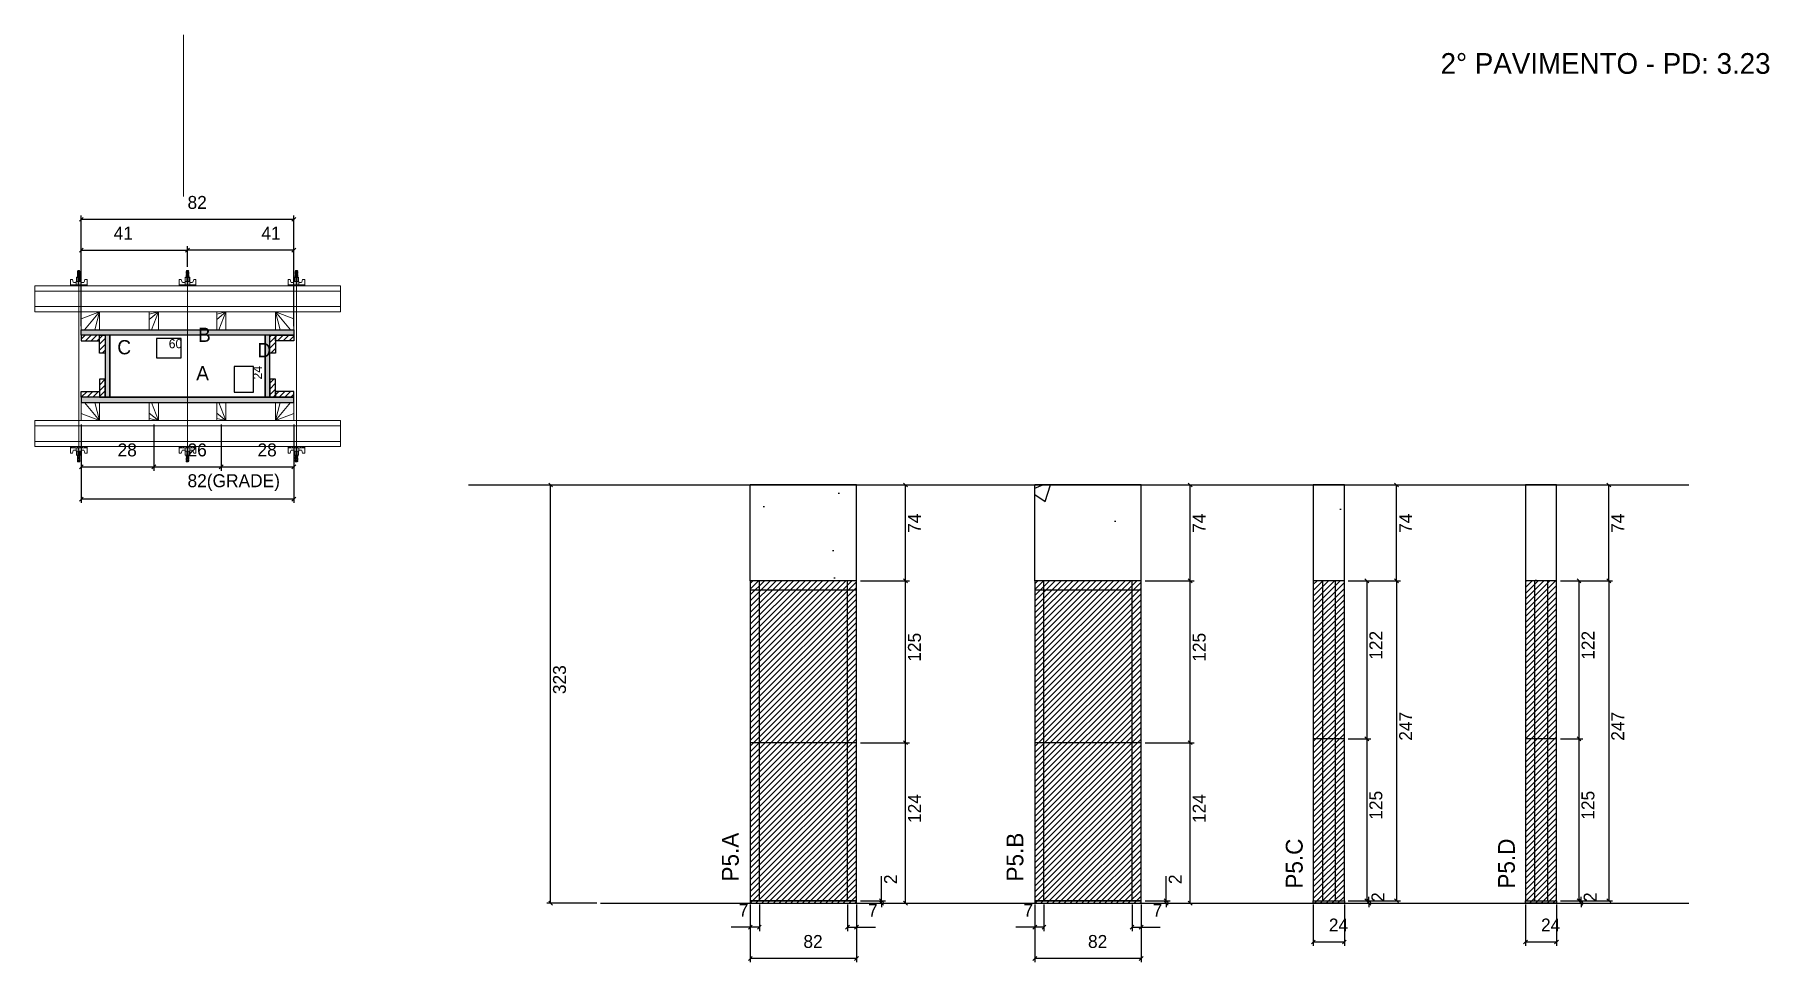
# Model space of a CAD drawing. Header units: metres. Extents: x 3545 to 4884, y 10787 to 11503.
import ezdxf

# ---------------------------------------------------------------- set-up
doc = ezdxf.new("R2010")
doc.units = ezdxf.units.M
for name, color, linetype in [('CHAPA', 7, 'Continuous'), ('COTA', 7, 'Continuous'), ('Hachura', 7, 'Continuous'), ('Madeira', 7, 'Continuous'), ('NIVEL 2° PAV.', 7, 'Continuous'), ('NOMENCLATURA', 7, 'Continuous'), ('Nível', 7, 'Continuous'), ('Painéis', 7, 'Continuous'), ('Perfil Metálico', 7, 'Continuous'), ('SARR_2.2x7', 7, 'Continuous'), ('SARRAFO', 7, 'Continuous'), ('Texto Seção', 7, 'Continuous'), ('TEXTO_GERAL', 7, 'Continuous')]:
    doc.layers.add(name, color=color, linetype=linetype)

msp = doc.modelspace()

# ---------------------------------------------------------------- hatches: boundary and pattern name
at = {"layer": 'COTA'}
h = msp.add_hatch(dxfattribs=at)
h.set_pattern_fill('AR-CONC')
h.paths.add_polyline_path([(4097.2, 11155.3), (4097.2, 11081.3), (4179.2, 11081.3), (4179.2, 11155.3), (4097.2, 11155.3)])
h = msp.add_hatch(dxfattribs=at)
h.set_pattern_fill('AR-CONC')
h.paths.add_polyline_path([(4316.9, 11155.3), (4316.9, 11081.3), (4398.9, 11081.3), (4398.9, 11155.3), (4316.9, 11155.3)])
h = msp.add_hatch(dxfattribs=at)
h.set_pattern_fill('AR-CONC')
h.paths.add_polyline_path([(4531.8, 11081.3), (4555.8, 11081.3), (4555.8, 11155.3), (4531.8, 11155.3), (4531.8, 11081.3)])
h = msp.add_hatch(dxfattribs=at)
h.set_pattern_fill('AR-CONC')
h.paths.add_polyline_path([(4695.6, 11081.3), (4719.6, 11081.3), (4719.6, 11155.3), (4695.6, 11155.3), (4695.6, 11081.3)])
at = {"layer": 'Hachura'}
h = msp.add_hatch(color=7, dxfattribs=at)
h.dxf.hatch_style = 1
h.paths.add_polyline_path([(3580.8, 11271), (3580.8, 11275), (3744.8, 11275), (3744.8, 11271), (3580.8, 11271)])
h = msp.add_hatch(color=7, dxfattribs=at)
h.dxf.hatch_style = 1
h.paths.add_polyline_path([(3580.8, 11271), (3580.8, 11275), (3744.8, 11275), (3744.8, 11271), (3580.8, 11271)])
h = msp.add_hatch(dxfattribs=at)
h.set_pattern_fill('ANSI31')
h.paths.add_polyline_path([(3594.8, 11271), (3594.8, 11266.6), (3580.8, 11266.6), (3580.8, 11271), (3594.8, 11271)])
h = msp.add_hatch(dxfattribs=at)
h.set_pattern_fill('ANSI31')
h.paths.add_polyline_path([(3599.2, 11271), (3594.8, 11271), (3594.8, 11257), (3599.2, 11257), (3599.2, 11271)])
h = msp.add_hatch(color=7, dxfattribs=at)
h.dxf.hatch_style = 1
h.paths.add_polyline_path([(3602.8, 11271), (3599.2, 11271), (3599.2, 11223), (3602.8, 11223), (3602.8, 11271)])
h = msp.add_hatch(color=7, dxfattribs=at)
h.dxf.hatch_style = 1
h.paths.add_polyline_path([(3602.8, 11271), (3599.2, 11271), (3599.2, 11223), (3602.8, 11223), (3602.8, 11271)])
h = msp.add_hatch(color=7, dxfattribs=at)
h.dxf.hatch_style = 1
h.paths.add_polyline_path([(3726.4, 11271), (3722.8, 11271), (3722.8, 11223), (3726.4, 11223), (3726.4, 11271)])
h = msp.add_hatch(color=7, dxfattribs=at)
h.dxf.hatch_style = 1
h.paths.add_polyline_path([(3726.4, 11271), (3722.8, 11271), (3722.8, 11223), (3726.4, 11223), (3726.4, 11271)])
h = msp.add_hatch(dxfattribs=at)
h.set_pattern_fill('ANSI31')
h.paths.add_polyline_path([(3730.8, 11271), (3726.4, 11271), (3726.4, 11257), (3730.8, 11257), (3730.8, 11271)])
h = msp.add_hatch(dxfattribs=at)
h.set_pattern_fill('ANSI31')
h.paths.add_polyline_path([(3730.8, 11271), (3730.8, 11266.6), (3744.8, 11266.6), (3744.8, 11271), (3730.8, 11271)])
h = msp.add_hatch(dxfattribs=at)
h.set_pattern_fill('ANSI31')
h.paths.add_polyline_path([(3599.2, 11223), (3594.8, 11223), (3594.8, 11237), (3599.2, 11237), (3599.2, 11223)])
h = msp.add_hatch(dxfattribs=at)
h.set_pattern_fill('ANSI31')
h.paths.add_polyline_path([(3730.8, 11223), (3726.4, 11223), (3726.4, 11237), (3730.8, 11237), (3730.8, 11223)])
h = msp.add_hatch(dxfattribs=at)
h.set_pattern_fill('ANSI31')
h.paths.add_polyline_path([(3594.8, 11223), (3594.8, 11227.4), (3580.8, 11227.4), (3580.8, 11223), (3594.8, 11223)])
h = msp.add_hatch(color=7, dxfattribs=at)
h.dxf.hatch_style = 1
h.paths.add_polyline_path([(3580.8, 11223), (3580.8, 11219), (3744.8, 11219), (3744.8, 11223), (3580.8, 11223)])
h = msp.add_hatch(color=7, dxfattribs=at)
h.dxf.hatch_style = 1
h.paths.add_polyline_path([(3580.8, 11223), (3580.8, 11219), (3744.8, 11219), (3744.8, 11223), (3580.8, 11223)])
h = msp.add_hatch(dxfattribs=at)
h.set_pattern_fill('ANSI31')
h.paths.add_polyline_path([(3730.8, 11223), (3730.8, 11227.4), (3744.8, 11227.4), (3744.8, 11223), (3730.8, 11223)])
h = msp.add_hatch(dxfattribs=at)
h.set_pattern_fill('ANSI31')
h.paths.add_polyline_path([(4179.2, 10832.3), (4179.2, 11081.3), (4097.2, 11081.3), (4097.2, 10832.3), (4179.2, 10832.3)])
h = msp.add_hatch(dxfattribs=at)
h.set_pattern_fill('ANSI31')
h.paths.add_polyline_path([(4398.9, 10832.3), (4398.9, 11081.3), (4316.9, 11081.3), (4316.9, 10832.3), (4398.9, 10832.3)])
h = msp.add_hatch(dxfattribs=at)
h.set_pattern_fill('ANSI31')
h.paths.add_polyline_path([(4555.8, 10832.3), (4555.8, 11081.3), (4531.8, 11081.3), (4531.8, 10832.3), (4555.8, 10832.3)])
h = msp.add_hatch(dxfattribs=at)
h.set_pattern_fill('ANSI31')
h.paths.add_polyline_path([(4719.6, 10832.3), (4719.6, 11081.3), (4695.6, 11081.3), (4695.6, 10832.3), (4719.6, 10832.3)])

# ---------------------------------------------------------------- linework, layer by layer
at = {"layer": 'CHAPA', "color": 1, "lineweight": 25}
for points in [[(3580.8, 11271), (3580.8, 11275), (3744.8, 11275), (3744.8, 11271)], [(3580.8, 11271), (3580.8, 11275), (3744.8, 11275), (3744.8, 11271)], [(3602.8, 11271), (3599.2, 11271), (3599.2, 11223), (3602.8, 11223)], [(3602.8, 11271), (3599.2, 11271), (3599.2, 11223), (3602.8, 11223)], [(3726.4, 11271), (3722.8, 11271), (3722.8, 11223), (3726.4, 11223)], [(3726.4, 11271), (3722.8, 11271), (3722.8, 11223), (3726.4, 11223)], [(3580.8, 11223), (3580.8, 11219), (3744.8, 11219), (3744.8, 11223)], [(3580.8, 11223), (3580.8, 11219), (3744.8, 11219), (3744.8, 11223)]]:
    msp.add_lwpolyline(points, close=True, dxfattribs=at)
at = {"layer": 'COTA', "color": 0, "lineweight": 25}
for p, q in [((3582.3, 11361.9), (3579.3, 11358.9)), ((3743.3, 11358.9), (3746.3, 11361.9)), ((3582.3, 11338.2), (3579.3, 11335.2)), ((3664.3, 11338.2), (3661.3, 11335.2)), ((3661.3, 11335.2), (3664.3, 11338.2)), ((3743.3, 11335.2), (3746.3, 11338.2)), ((3582.3, 11170.8), (3579.3, 11167.8)), ((3635.3, 11167.8), (3638.3, 11170.8)), ((3638.3, 11170.8), (3635.3, 11167.8)), ((3687.3, 11167.8), (3690.3, 11170.8)), ((3690.3, 11170.8), (3687.3, 11167.8)), ((3743.3, 11167.8), (3746.3, 11170.8)), ((4218.6, 11153.8), (4215.6, 11156.8)), ((4438.3, 11153.8), (4435.3, 11156.8)), ((4597.6, 11153.8), (4594.6, 11156.8)), ((4761.4, 11153.8), (4758.4, 11156.8)), ((3582.3, 11145.9), (3579.3, 11142.9)), ((3743.3, 11142.9), (3746.3, 11145.9)), ((4218.6, 11079.8), (4215.6, 11082.8)), ((4215.6, 11082.8), (4218.6, 11079.8)), ((4438.3, 11079.8), (4435.3, 11082.8)), ((4435.3, 11082.8), (4438.3, 11079.8)), ((4574.7, 11079.8), (4571.7, 11082.8)), ((4594.6, 11082.8), (4597.6, 11079.8)), ((4597.6, 11079.8), (4594.6, 11082.8)), ((4738.4, 11079.8), (4735.4, 11082.8)), ((4758.4, 11082.8), (4761.4, 11079.8)), ((4761.4, 11079.8), (4758.4, 11082.8)), ((4215.6, 10957.8), (4218.6, 10954.8)), ((4218.6, 10954.8), (4215.6, 10957.8)), ((4435.3, 10957.8), (4438.3, 10954.8)), ((4438.3, 10954.8), (4435.3, 10957.8)), ((4571.7, 10960.8), (4574.7, 10957.8)), ((4574.7, 10957.8), (4571.7, 10960.8)), ((4735.4, 10960.8), (4738.4, 10957.8)), ((4738.4, 10957.8), (4735.4, 10960.8)), ((4197, 10835.8), (4200, 10832.8)), ((4200, 10830.8), (4197, 10833.8)), ((4215.6, 10833.8), (4218.6, 10830.8)), ((4416.7, 10835.8), (4419.7, 10832.8)), ((4419.7, 10830.8), (4416.7, 10833.8)), ((4435.3, 10833.8), (4438.3, 10830.8)), ((4571.7, 10835.8), (4574.7, 10832.8)), ((4573.2, 10835.8), (4576.2, 10832.8)), ((4576.2, 10830.8), (4573.2, 10833.8)), ((4594.6, 10835.8), (4597.6, 10832.8)), ((4735.4, 10835.8), (4738.4, 10832.8)), ((4737, 10835.8), (4740, 10832.8)), ((4740, 10830.8), (4737, 10833.8)), ((4758.4, 10835.8), (4761.4, 10832.8)), ((4098.7, 10815.3), (4095.7, 10812.3)), ((4102.7, 10812.3), (4105.7, 10815.3)), ((4173.7, 10815.3), (4170.7, 10812.3)), ((4177.7, 10812.3), (4180.7, 10815.3)), ((4318.4, 10815.3), (4315.4, 10812.3)), ((4322.4, 10812.3), (4325.4, 10815.3)), ((4393.4, 10815.3), (4390.4, 10812.3)), ((4397.4, 10812.3), (4400.4, 10815.3)), ((4533.3, 10803.9), (4530.3, 10800.9)), ((4554.3, 10800.9), (4557.3, 10803.9)), ((4697.1, 10803.9), (4694.1, 10800.9)), ((4718.1, 10800.9), (4721.1, 10803.9)), ((4098.7, 10791.2), (4095.7, 10788.2)), ((4177.7, 10788.2), (4180.7, 10791.2)), ((4318.4, 10791.2), (4315.4, 10788.2)), ((4397.4, 10788.2), (4400.4, 10791.2))]:
    msp.add_line(p, q, dxfattribs=at)
at = {"layer": 'COTA', "color": 241, "lineweight": 25}
for p, q in [((3580.8, 11278), (3580.8, 11363.4)), ((3744.8, 11360.4), (3580.8, 11360.4)), ((3744.8, 11278), (3744.8, 11363.4)), ((3580.8, 11312), (3580.8, 11339.7)), ((3580.8, 11336.7), (3662.8, 11336.7)), ((3662.8, 11323.8), (3662.8, 11339.7)), ((3662.8, 11323.8), (3662.8, 11339.7)), ((3744.8, 11336.7), (3662.8, 11336.7)), ((3744.8, 11312), (3744.8, 11339.7)), ((3580.8, 11202), (3580.8, 11141.4)), ((3580.8, 11202), (3580.8, 11166.3)), ((3636.8, 11202), (3636.8, 11166.3)), ((3636.8, 11202), (3636.8, 11166.3)), ((3688.8, 11202), (3688.8, 11166.3)), ((3688.8, 11202), (3688.8, 11166.3)), ((3744.8, 11202), (3744.8, 11141.4)), ((3744.8, 11202), (3744.8, 11166.3)), ((3580.8, 11169.3), (3636.8, 11169.3)), ((3636.8, 11169.3), (3688.8, 11169.3)), ((3688.8, 11169.3), (3744.8, 11169.3)), ((4179.2, 11155.3), (4097.2, 11155.3)), ((4097.2, 11081.3), (4097.2, 11155.3)), ((4179.2, 11081.3), (4179.2, 11155.3)), ((4398.9, 11155.3), (4316.9, 11155.3)), ((4316.9, 11081.3), (4316.9, 11155.3)), ((4398.9, 11081.3), (4398.9, 11155.3)), ((3744.8, 11144.4), (3580.8, 11144.4))]:
    msp.add_line(p, q, dxfattribs=at)
at = {"layer": 'COTA', "color": 180, "lineweight": 25}
for p, q in [((3657.8, 11268.4), (3638.8, 11268.4)), ((3638.8, 11268.4), (3638.8, 11253.4)), ((3657.8, 11253.4), (3657.8, 11268.4)), ((3638.8, 11253.4), (3657.8, 11253.4)), ((3713.8, 11246.7), (3698.8, 11246.7)), ((3698.8, 11246.7), (3698.8, 11227)), ((3713.8, 11227), (3713.8, 11246.7)), ((3698.8, 11227), (3713.8, 11227))]:
    msp.add_line(p, q, dxfattribs=at)
at = {"layer": 'COTA', "color": 4, "lineweight": 25}
for p, q in [((4182.2, 11155.3), (4220.1, 11155.3)), ((4217.1, 11081.3), (4217.1, 11155.3)), ((4401.9, 11155.3), (4439.8, 11155.3)), ((4436.8, 11081.3), (4436.8, 11155.3)), ((4558.8, 11155.3), (4599.1, 11155.3)), ((4596.1, 11081.3), (4596.1, 11155.3)), ((4722.6, 11155.3), (4762.9, 11155.3)), ((4759.9, 11081.3), (4759.9, 11155.3)), ((4182.2, 11081.3), (4220.1, 11081.3)), ((4182.2, 11081.3), (4220.1, 11081.3)), ((4217.1, 10956.3), (4217.1, 11081.3)), ((4401.9, 11081.3), (4439.8, 11081.3)), ((4401.9, 11081.3), (4439.8, 11081.3)), ((4436.8, 10956.3), (4436.8, 11081.3)), ((4558.8, 11081.3), (4599.1, 11081.3)), ((4558.8, 11081.3), (4599.1, 11081.3)), ((4558.8, 11081.3), (4576.2, 11081.3)), ((4573.2, 11081.3), (4573.2, 10959.3)), ((4596.1, 11081.3), (4596.1, 10834.3)), ((4722.6, 11081.3), (4762.9, 11081.3)), ((4722.6, 11081.3), (4762.9, 11081.3)), ((4722.6, 11081.3), (4739.9, 11081.3)), ((4736.9, 11081.3), (4736.9, 10959.3)), ((4759.9, 11081.3), (4759.9, 10834.3)), ((4182.2, 10956.3), (4220.1, 10956.3)), ((4182.2, 10956.3), (4220.1, 10956.3)), ((4217.1, 10832.3), (4217.1, 10956.3)), ((4401.9, 10956.3), (4439.8, 10956.3)), ((4401.9, 10956.3), (4439.8, 10956.3)), ((4436.8, 10832.3), (4436.8, 10956.3)), ((4558.8, 10959.3), (4576.2, 10959.3)), ((4558.8, 10959.3), (4576.2, 10959.3)), ((4573.2, 10959.3), (4573.2, 10834.3)), ((4722.6, 10959.3), (4739.9, 10959.3)), ((4722.6, 10959.3), (4739.9, 10959.3)), ((4736.9, 10959.3), (4736.9, 10834.3)), ((4198.5, 10834.3), (4198.5, 10853.1)), ((4418.2, 10834.3), (4418.2, 10853.1)), ((4182.2, 10834.3), (4201.5, 10834.3)), ((4198.5, 10832.3), (4198.5, 10834.3)), ((4401.9, 10834.3), (4421.2, 10834.3)), ((4418.2, 10832.3), (4418.2, 10834.3)), ((4558.8, 10834.3), (4577.7, 10834.3)), ((4558.8, 10834.3), (4599.1, 10834.3)), ((4558.8, 10834.3), (4576.2, 10834.3)), ((4574.7, 10834.3), (4574.7, 10837.3)), ((4574.7, 10832.3), (4574.7, 10834.3)), ((4722.6, 10834.3), (4741.5, 10834.3)), ((4722.6, 10834.3), (4762.9, 10834.3)), ((4722.6, 10834.3), (4739.9, 10834.3)), ((4738.5, 10834.3), (4738.5, 10837.3)), ((4738.5, 10832.3), (4738.5, 10834.3)), ((4097.2, 10831.3), (4097.2, 10786.7)), ((4097.2, 10829.3), (4097.2, 10810.8)), ((4104.2, 10831.3), (4104.2, 10810.8)), ((4172.2, 10831.3), (4172.2, 10810.8)), ((4179.2, 10831.3), (4179.2, 10786.7)), ((4179.2, 10829.3), (4179.2, 10810.8)), ((4182.2, 10832.3), (4201.5, 10832.3)), ((4182.2, 10832.3), (4220.1, 10832.3)), ((4198.5, 10832.3), (4198.5, 10829.3)), ((4316.9, 10831.3), (4316.9, 10786.7)), ((4316.9, 10829.3), (4316.9, 10810.8)), ((4323.9, 10831.3), (4323.9, 10810.8)), ((4391.9, 10831.3), (4391.9, 10810.8)), ((4398.9, 10831.3), (4398.9, 10786.7)), ((4398.9, 10829.3), (4398.9, 10810.8)), ((4401.9, 10832.3), (4421.2, 10832.3)), ((4401.9, 10832.3), (4439.8, 10832.3)), ((4418.2, 10832.3), (4418.2, 10829.3)), ((4531.8, 10831.3), (4531.8, 10799.4)), ((4555.8, 10831.3), (4555.8, 10799.4)), ((4558.8, 10832.3), (4577.7, 10832.3)), ((4574.7, 10832.3), (4574.7, 10829.3)), ((4695.6, 10831.3), (4695.6, 10799.4)), ((4719.6, 10831.3), (4719.6, 10799.4)), ((4722.6, 10832.3), (4741.5, 10832.3)), ((4738.5, 10832.3), (4738.5, 10829.3)), ((4097.2, 10813.8), (4082.5, 10813.8)), ((4104.2, 10813.8), (4097.2, 10813.8)), ((4172.2, 10813.8), (4179.2, 10813.8)), ((4179.2, 10813.8), (4193.9, 10813.8)), ((4316.9, 10813.8), (4302.2, 10813.8)), ((4323.9, 10813.8), (4316.9, 10813.8)), ((4391.9, 10813.8), (4398.9, 10813.8)), ((4398.9, 10813.8), (4413.7, 10813.8)), ((4531.8, 10802.4), (4555.8, 10802.4)), ((4695.6, 10802.4), (4719.6, 10802.4)), ((4179.2, 10789.7), (4097.2, 10789.7)), ((4398.9, 10789.7), (4316.9, 10789.7))]:
    msp.add_line(p, q, dxfattribs=at)
at = {"layer": 'COTA', "color": 241, "lineweight": 25}
for points in [[(4555.8, 11081.3), (4555.8, 11155.3), (4531.8, 11155.3), (4531.8, 11081.3)], [(4719.6, 11081.3), (4719.6, 11155.3), (4695.6, 11155.3), (4695.6, 11081.3)]]:
    msp.add_lwpolyline(points, dxfattribs=at)
at = {"layer": 'Hachura', "color": 0, "lineweight": 9}
for p, q in [((3580.5, 11315.7), (3577.1, 11315.7)), ((3577.1, 11315.7), (3577.1, 11312.5)), ((3580.5, 11315.6), (3577.1, 11315.6)), ((3577.7, 11320), (3579.9, 11319)), ((3579.8, 11318.7), (3577.7, 11319.8)), ((3577.7, 11318.9), (3579.9, 11317.8)), ((3579.8, 11317.6), (3577.7, 11318.6)), ((3577.7, 11317.7), (3579.9, 11316.6)), ((3579.8, 11316.4), (3577.7, 11317.5)), ((3578.9, 11315.7), (3577.7, 11316.3)), ((3577.8, 11320.5), (3578.1, 11320.8)), ((3577.8, 11320.1), (3577.8, 11320.5)), ((3579.7, 11320.5), (3577.8, 11320.5)), ((3577.8, 11320.1), (3579.7, 11319.2)), ((3577.8, 11320.1), (3579.7, 11319.2)), ((3577.8, 11319), (3577.8, 11319.6)), ((3579.7, 11318.6), (3577.8, 11319.6)), ((3577.8, 11319), (3579.7, 11318)), ((3577.8, 11317.8), (3577.8, 11318.5)), ((3579.7, 11317.5), (3577.8, 11318.5)), ((3577.8, 11318.2), (3577.8, 11318.5)), ((3577.8, 11317.8), (3579.7, 11316.8)), ((3577.8, 11316.6), (3577.8, 11317.3)), ((3579.7, 11316.3), (3577.8, 11317.3)), ((3577.8, 11316.6), (3579.7, 11315.7)), ((3578.7, 11315.7), (3577.8, 11316.1)), ((3577.8, 11315.7), (3577.8, 11316.1)), ((3578.1, 11320.8), (3579.4, 11320.8)), ((3578.2, 11315.7), (3578.2, 11312.5)), ((3579.7, 11319.8), (3578.4, 11320.5)), ((3579.8, 11319.9), (3578.7, 11320.5)), ((3579.2, 11320.5), (3579.9, 11320.1)), ((3579.7, 11320.5), (3579.4, 11320.8)), ((3579.5, 11320.5), (3579.7, 11320.3)), ((3579.7, 11319.8), (3579.7, 11319.2)), ((3579.7, 11318), (3579.7, 11318.6)), ((3579.7, 11317.3), (3579.7, 11317.5)), ((3579.7, 11317.3), (3579.7, 11316.8)), ((3579.7, 11316.3), (3579.7, 11315.7)), ((3579.7, 11315.7), (3579.7, 11312.5)), ((3580.5, 11312.5), (3580.5, 11315.7)), ((3664.5, 11315.7), (3661.1, 11315.7)), ((3661.1, 11315.7), (3661.1, 11312.5)), ((3664.5, 11315.6), (3661.1, 11315.6)), ((3661.7, 11320), (3663.9, 11319)), ((3663.8, 11318.7), (3661.7, 11319.8)), ((3661.7, 11318.9), (3663.9, 11317.8)), ((3663.8, 11317.6), (3661.7, 11318.6)), ((3661.7, 11317.7), (3663.9, 11316.6)), ((3663.8, 11316.4), (3661.7, 11317.5)), ((3662.9, 11315.7), (3661.7, 11316.3)), ((3661.8, 11320.5), (3662.1, 11320.8)), ((3661.8, 11320.1), (3661.8, 11320.5)), ((3663.7, 11320.5), (3661.8, 11320.5)), ((3661.8, 11320.1), (3663.7, 11319.2)), ((3661.8, 11320.1), (3663.7, 11319.2)), ((3661.8, 11319), (3661.8, 11319.6)), ((3663.7, 11318.6), (3661.8, 11319.6)), ((3661.8, 11319), (3663.7, 11318)), ((3661.8, 11317.8), (3661.8, 11318.5)), ((3663.7, 11317.5), (3661.8, 11318.5)), ((3661.8, 11318.2), (3661.8, 11318.5)), ((3661.8, 11317.8), (3663.7, 11316.8)), ((3661.8, 11316.6), (3661.8, 11317.3)), ((3663.7, 11316.3), (3661.8, 11317.3)), ((3661.8, 11316.6), (3663.7, 11315.7)), ((3662.7, 11315.7), (3661.8, 11316.1)), ((3661.8, 11315.7), (3661.8, 11316.1)), ((3662.1, 11320.8), (3663.4, 11320.8)), ((3662.2, 11315.7), (3662.2, 11312.5)), ((3663.7, 11319.8), (3662.4, 11320.5)), ((3663.8, 11319.9), (3662.7, 11320.5)), ((3663.2, 11320.5), (3663.9, 11320.1)), ((3663.7, 11320.5), (3663.4, 11320.8)), ((3663.5, 11320.5), (3663.7, 11320.3)), ((3663.7, 11319.8), (3663.7, 11319.2)), ((3663.7, 11318), (3663.7, 11318.6)), ((3663.7, 11317.3), (3663.7, 11317.5)), ((3663.7, 11317.3), (3663.7, 11316.8)), ((3663.7, 11316.3), (3663.7, 11315.7)), ((3663.7, 11315.7), (3663.7, 11312.5)), ((3664.5, 11312.5), (3664.5, 11315.7)), ((3745.1, 11315.7), (3748.5, 11315.7)), ((3745.1, 11312.5), (3745.1, 11315.7)), ((3745.1, 11315.6), (3748.5, 11315.6)), ((3746.4, 11320.5), (3745.8, 11320.1)), ((3745.8, 11319.9), (3746.9, 11320.5)), ((3747.9, 11320), (3745.8, 11319)), ((3745.8, 11318.7), (3748, 11319.8)), ((3747.9, 11318.9), (3745.8, 11317.8)), ((3745.8, 11317.6), (3748, 11318.6)), ((3747.9, 11317.7), (3745.8, 11316.6)), ((3745.8, 11316.4), (3748, 11317.5)), ((3745.9, 11320.5), (3746.2, 11320.8)), ((3746.2, 11320.5), (3745.9, 11320.3)), ((3745.9, 11319.8), (3747.2, 11320.5)), ((3745.9, 11320.5), (3747.9, 11320.5)), ((3747.9, 11320.1), (3745.9, 11319.2)), ((3747.9, 11320.1), (3745.9, 11319.2)), ((3745.9, 11319.8), (3745.9, 11319.2)), ((3745.9, 11318.6), (3747.9, 11319.6)), ((3747.9, 11319), (3745.9, 11318)), ((3745.9, 11318), (3745.9, 11318.6)), ((3745.9, 11317.5), (3747.9, 11318.5)), ((3747.9, 11317.8), (3745.9, 11316.8)), ((3745.9, 11317.3), (3745.9, 11317.5)), ((3745.9, 11317.3), (3745.9, 11316.8)), ((3745.9, 11316.3), (3747.9, 11317.3)), ((3747.9, 11316.6), (3745.9, 11315.7)), ((3745.9, 11316.3), (3745.9, 11315.7)), ((3745.9, 11315.7), (3745.9, 11312.5)), ((3747.5, 11320.8), (3746.2, 11320.8)), ((3746.7, 11315.7), (3748, 11316.3)), ((3746.9, 11315.7), (3747.9, 11316.1)), ((3747.9, 11320.5), (3747.5, 11320.8)), ((3747.5, 11315.7), (3747.5, 11312.5)), ((3747.9, 11320.1), (3747.9, 11320.5)), ((3747.9, 11319), (3747.9, 11319.6)), ((3747.9, 11317.8), (3747.9, 11318.5)), ((3747.9, 11318.2), (3747.9, 11318.5)), ((3747.9, 11316.6), (3747.9, 11317.3)), ((3747.9, 11315.7), (3747.9, 11316.1)), ((3748.5, 11315.7), (3748.5, 11312.5)), ((3572.4, 11309), (3572.4, 11314.1)), ((3572.4, 11314.1), (3574, 11314.1)), ((3572.4, 11309.9), (3585.3, 11309.9)), ((3572.4, 11309.9), (3577.5, 11309.9)), ((3585.3, 11309), (3572.4, 11309)), ((3572.5, 11309.9), (3572.5, 11309)), ((3572.7, 11309.9), (3572.7, 11309)), ((3573.1, 11309.9), (3573.1, 11309)), ((3573.5, 11309.9), (3573.5, 11309)), ((3574, 11314.1), (3574.6, 11311.9)), ((3574.4, 11309.9), (3574.4, 11309)), ((3574.9, 11311.7), (3576.9, 11311.7)), ((3575.8, 11309.9), (3575.8, 11309)), ((3584.3, 11309), (3576.5, 11309)), ((3576.9, 11312.5), (3580.7, 11312.5)), ((3576.9, 11309.9), (3576.9, 11312.5)), ((3578.8, 11309.9), (3576.9, 11309.9)), ((3577.5, 11309.9), (3578.2, 11309.9)), ((3577.9, 11309.6), (3577.9, 11309.8)), ((3577.9, 11309.1), (3577.9, 11309.6)), ((3578.5, 11309.9), (3578.5, 11311.9)), ((3578.8, 11309.9), (3578.8, 11309)), ((3579, 11311.9), (3579, 11309.9)), ((3579.8, 11309.8), (3579.8, 11309.3)), ((3580.7, 11312.5), (3580.5, 11312.5)), ((3580.7, 11312.5), (3580.5, 11312.5)), ((3580.7, 11312.5), (3580.7, 11309.9)), ((3582.7, 11311.7), (3580.7, 11311.7)), ((3581.8, 11309.9), (3581.8, 11309)), ((3583.6, 11314.1), (3583, 11311.9)), ((3583.3, 11309.9), (3583.3, 11309)), ((3585.3, 11314.1), (3583.6, 11314.1)), ((3584.1, 11309.9), (3584.1, 11309)), ((3584.6, 11309.9), (3584.6, 11309)), ((3584.9, 11309.9), (3584.9, 11309)), ((3585.1, 11309.9), (3585.1, 11309)), ((3585.3, 11309.9), (3585.3, 11314.1)), ((3585.3, 11309.9), (3585.3, 11309)), ((3656.4, 11309), (3656.4, 11314.1)), ((3656.4, 11314.1), (3658, 11314.1)), ((3656.4, 11309.9), (3669.3, 11309.9)), ((3656.4, 11309.9), (3661.5, 11309.9)), ((3669.3, 11309), (3656.4, 11309)), ((3656.5, 11309.9), (3656.5, 11309)), ((3656.7, 11309.9), (3656.7, 11309)), ((3657.1, 11309.9), (3657.1, 11309)), ((3657.5, 11309.9), (3657.5, 11309)), ((3658, 11314.1), (3658.6, 11311.9)), ((3658.4, 11309.9), (3658.4, 11309)), ((3658.9, 11311.7), (3660.9, 11311.7)), ((3659.8, 11309.9), (3659.8, 11309)), ((3668.3, 11309), (3660.5, 11309)), ((3660.9, 11312.5), (3664.7, 11312.5)), ((3660.9, 11309.9), (3660.9, 11312.5)), ((3662.8, 11309.9), (3660.9, 11309.9)), ((3661.5, 11309.9), (3662.2, 11309.9)), ((3661.9, 11309.6), (3661.9, 11309.8)), ((3661.9, 11309.1), (3661.9, 11309.6)), ((3662.5, 11309.9), (3662.5, 11311.9)), ((3662.8, 11309.9), (3662.8, 11309)), ((3663, 11311.9), (3663, 11309.9)), ((3663.8, 11309.8), (3663.8, 11309.3)), ((3664.7, 11312.5), (3664.5, 11312.5)), ((3664.7, 11312.5), (3664.5, 11312.5)), ((3664.7, 11312.5), (3664.7, 11309.9)), ((3666.7, 11311.7), (3664.7, 11311.7)), ((3665.8, 11309.9), (3665.8, 11309)), ((3667.6, 11314.1), (3667, 11311.9)), ((3667.3, 11309.9), (3667.3, 11309)), ((3669.3, 11314.1), (3667.6, 11314.1)), ((3668.1, 11309.9), (3668.1, 11309)), ((3668.6, 11309.9), (3668.6, 11309)), ((3668.9, 11309.9), (3668.9, 11309)), ((3669.1, 11309.9), (3669.1, 11309)), ((3669.3, 11309.9), (3669.3, 11314.1)), ((3669.3, 11309.9), (3669.3, 11309)), ((3740.4, 11309.9), (3740.4, 11314.1)), ((3740.4, 11314.1), (3742, 11314.1)), ((3753.3, 11309.9), (3740.4, 11309.9)), ((3740.4, 11309.9), (3740.4, 11309)), ((3740.4, 11309), (3753.3, 11309)), ((3740.5, 11309.9), (3740.5, 11309)), ((3740.7, 11309.9), (3740.7, 11309)), ((3741.1, 11309.9), (3741.1, 11309)), ((3741.3, 11309), (3749.1, 11309)), ((3741.5, 11309.9), (3741.5, 11309)), ((3742, 11314.1), (3742.6, 11311.9)), ((3742.4, 11309.9), (3742.4, 11309)), ((3742.9, 11311.7), (3744.9, 11311.7)), ((3743.8, 11309.9), (3743.8, 11309)), ((3748.8, 11312.5), (3744.9, 11312.5)), ((3744.9, 11312.5), (3744.9, 11309.9)), ((3744.9, 11312.5), (3745.1, 11312.5)), ((3744.9, 11312.5), (3745.1, 11312.5)), ((3745.8, 11309.8), (3745.8, 11309.3)), ((3746.6, 11311.9), (3746.6, 11309.9)), ((3746.8, 11309.9), (3748.8, 11309.9)), ((3746.8, 11309.9), (3746.8, 11309)), ((3747.1, 11309.9), (3747.1, 11311.9)), ((3748.1, 11309.9), (3747.5, 11309.9)), ((3747.8, 11309.6), (3747.8, 11309.8)), ((3747.8, 11309.1), (3747.8, 11309.6)), ((3753.3, 11309.9), (3748.1, 11309.9)), ((3748.8, 11309.9), (3748.8, 11312.5)), ((3750.7, 11311.7), (3748.8, 11311.7)), ((3749.9, 11309.9), (3749.9, 11309)), ((3751.6, 11314.1), (3751, 11311.9)), ((3751.3, 11309.9), (3751.3, 11309)), ((3753.3, 11314.1), (3751.6, 11314.1)), ((3752.1, 11309.9), (3752.1, 11309)), ((3752.6, 11309.9), (3752.6, 11309)), ((3752.9, 11309.9), (3752.9, 11309)), ((3753.1, 11309.9), (3753.1, 11309)), ((3753.3, 11309), (3753.3, 11314.1)), ((3585.3, 11185), (3572.4, 11185)), ((3572.4, 11185), (3572.4, 11179.8)), ((3572.4, 11184.1), (3585.3, 11184.1)), ((3572.4, 11184.1), (3577.5, 11184.1)), ((3572.5, 11184.1), (3572.5, 11185)), ((3572.7, 11184.1), (3572.7, 11185)), ((3573.1, 11184.1), (3573.1, 11185)), ((3573.5, 11184.1), (3573.5, 11185)), ((3574, 11179.8), (3574.6, 11182)), ((3574.4, 11184.1), (3574.4, 11185)), ((3574.9, 11182.3), (3576.9, 11182.3)), ((3575.8, 11184.1), (3575.8, 11185)), ((3584.3, 11185), (3576.5, 11185)), ((3578.8, 11184.1), (3576.9, 11184.1)), ((3576.9, 11184.1), (3576.9, 11181.5)), ((3576.9, 11181.5), (3580.7, 11181.5)), ((3577.1, 11178.3), (3577.1, 11181.5)), ((3577.5, 11184.1), (3578.2, 11184.1)), ((3577.9, 11184.8), (3577.9, 11184.4)), ((3577.9, 11184.4), (3577.9, 11184.2)), ((3578.2, 11178.3), (3578.2, 11181.5)), ((3578.5, 11184.1), (3578.5, 11182.1)), ((3578.8, 11184.1), (3578.8, 11185)), ((3579, 11182.1), (3579, 11184.1)), ((3579.7, 11178.3), (3579.7, 11181.5)), ((3579.8, 11184.2), (3579.8, 11184.6)), ((3580.5, 11181.5), (3580.5, 11178.3)), ((3580.7, 11181.5), (3580.5, 11181.5)), ((3580.7, 11181.5), (3580.5, 11181.5)), ((3582.7, 11182.3), (3580.7, 11182.3)), ((3580.7, 11181.5), (3580.7, 11184.1)), ((3581.8, 11184.1), (3581.8, 11185)), ((3583.6, 11179.8), (3583, 11182)), ((3583.3, 11184.1), (3583.3, 11185)), ((3584.1, 11184.1), (3584.1, 11185)), ((3584.6, 11184.1), (3584.6, 11185)), ((3584.9, 11184.1), (3584.9, 11185)), ((3585.1, 11184.1), (3585.1, 11185)), ((3585.3, 11184.1), (3585.3, 11185)), ((3585.3, 11184.1), (3585.3, 11179.8)), ((3669.3, 11185), (3656.4, 11185)), ((3656.4, 11185), (3656.4, 11179.8)), ((3656.4, 11184.1), (3669.3, 11184.1)), ((3656.4, 11184.1), (3661.5, 11184.1)), ((3656.5, 11184.1), (3656.5, 11185)), ((3656.7, 11184.1), (3656.7, 11185)), ((3657.1, 11184.1), (3657.1, 11185)), ((3657.5, 11184.1), (3657.5, 11185)), ((3658, 11179.8), (3658.6, 11182)), ((3658.4, 11184.1), (3658.4, 11185)), ((3658.9, 11182.3), (3660.9, 11182.3)), ((3659.8, 11184.1), (3659.8, 11185)), ((3668.3, 11185), (3660.5, 11185)), ((3662.8, 11184.1), (3660.9, 11184.1)), ((3660.9, 11184.1), (3660.9, 11181.5)), ((3660.9, 11181.5), (3664.7, 11181.5)), ((3661.1, 11178.3), (3661.1, 11181.5)), ((3661.5, 11184.1), (3662.2, 11184.1)), ((3661.9, 11184.8), (3661.9, 11184.4)), ((3661.9, 11184.4), (3661.9, 11184.2)), ((3662.2, 11178.3), (3662.2, 11181.5)), ((3662.5, 11184.1), (3662.5, 11182.1)), ((3662.8, 11184.1), (3662.8, 11185)), ((3663, 11182.1), (3663, 11184.1)), ((3663.7, 11178.3), (3663.7, 11181.5)), ((3663.8, 11184.2), (3663.8, 11184.6)), ((3664.5, 11181.5), (3664.5, 11178.3)), ((3664.7, 11181.5), (3664.5, 11181.5)), ((3664.7, 11181.5), (3664.5, 11181.5)), ((3666.7, 11182.3), (3664.7, 11182.3)), ((3664.7, 11181.5), (3664.7, 11184.1)), ((3665.8, 11184.1), (3665.8, 11185)), ((3667.6, 11179.8), (3667, 11182)), ((3667.3, 11184.1), (3667.3, 11185)), ((3668.1, 11184.1), (3668.1, 11185)), ((3668.6, 11184.1), (3668.6, 11185)), ((3668.9, 11184.1), (3668.9, 11185)), ((3669.1, 11184.1), (3669.1, 11185)), ((3669.3, 11184.1), (3669.3, 11185)), ((3669.3, 11184.1), (3669.3, 11179.8)), ((3740.4, 11185), (3753.3, 11185)), ((3740.4, 11184.1), (3740.4, 11185)), ((3753.3, 11184.1), (3740.4, 11184.1)), ((3740.4, 11184.1), (3740.4, 11179.8)), ((3740.5, 11184.1), (3740.5, 11185)), ((3740.7, 11184.1), (3740.7, 11185)), ((3741.1, 11184.1), (3741.1, 11185)), ((3741.3, 11185), (3749.1, 11185)), ((3741.5, 11184.1), (3741.5, 11185)), ((3742, 11179.8), (3742.6, 11182)), ((3742.4, 11184.1), (3742.4, 11185)), ((3742.9, 11182.3), (3744.9, 11182.3)), ((3743.8, 11184.1), (3743.8, 11185)), ((3744.9, 11181.5), (3744.9, 11184.1)), ((3748.8, 11181.5), (3744.9, 11181.5)), ((3744.9, 11181.5), (3745.1, 11181.5)), ((3744.9, 11181.5), (3745.1, 11181.5)), ((3745.1, 11181.5), (3745.1, 11178.3)), ((3745.8, 11184.2), (3745.8, 11184.6)), ((3745.9, 11178.3), (3745.9, 11181.5)), ((3746.6, 11182.1), (3746.6, 11184.1)), ((3746.8, 11184.1), (3746.8, 11185)), ((3746.8, 11184.1), (3748.8, 11184.1)), ((3747.1, 11184.1), (3747.1, 11182.1)), ((3748.1, 11184.1), (3747.5, 11184.1)), ((3747.5, 11178.3), (3747.5, 11181.5)), ((3747.8, 11184.8), (3747.8, 11184.4)), ((3747.8, 11184.4), (3747.8, 11184.2)), ((3753.3, 11184.1), (3748.1, 11184.1)), ((3748.5, 11178.3), (3748.5, 11181.5)), ((3748.8, 11184.1), (3748.8, 11181.5)), ((3750.7, 11182.3), (3748.8, 11182.3)), ((3749.9, 11184.1), (3749.9, 11185)), ((3751.6, 11179.8), (3751, 11182)), ((3751.3, 11184.1), (3751.3, 11185)), ((3752.1, 11184.1), (3752.1, 11185)), ((3752.6, 11184.1), (3752.6, 11185)), ((3752.9, 11184.1), (3752.9, 11185)), ((3753.1, 11184.1), (3753.1, 11185)), ((3753.3, 11185), (3753.3, 11179.8)), ((3572.4, 11179.8), (3574, 11179.8)), ((3580.5, 11178.3), (3577.1, 11178.3)), ((3580.5, 11178.3), (3577.1, 11178.3)), ((3578.9, 11178.3), (3577.7, 11177.6)), ((3579.8, 11177.5), (3577.7, 11176.5)), ((3577.7, 11176.2), (3579.9, 11177.3)), ((3579.8, 11176.4), (3577.7, 11175.3)), ((3577.7, 11175.1), (3579.9, 11176.2)), ((3579.8, 11175.2), (3577.7, 11174.2)), ((3577.7, 11173.9), (3579.9, 11175)), ((3577.8, 11177.3), (3579.7, 11178.3)), ((3578.7, 11178.3), (3577.8, 11177.8)), ((3577.8, 11178.3), (3577.8, 11177.8)), ((3579.7, 11177.6), (3577.8, 11176.7)), ((3577.8, 11177.3), (3577.8, 11176.7)), ((3577.8, 11176.1), (3579.7, 11177.1)), ((3579.7, 11176.5), (3577.8, 11175.5)), ((3577.8, 11176.1), (3577.8, 11175.5)), ((3577.8, 11175), (3579.7, 11175.9)), ((3577.8, 11175.7), (3577.8, 11175.5)), ((3579.7, 11175.3), (3577.8, 11174.3)), ((3577.8, 11175), (3577.8, 11174.3)), ((3577.8, 11173.8), (3579.7, 11174.8)), ((3577.8, 11173.8), (3579.7, 11174.8)), ((3577.8, 11173.8), (3577.8, 11173.5)), ((3577.8, 11173.5), (3578.1, 11173.2)), ((3579.7, 11173.5), (3577.8, 11173.5)), ((3578.1, 11173.2), (3579.4, 11173.2)), ((3579.7, 11174.1), (3578.4, 11173.5)), ((3579.8, 11174.1), (3578.7, 11173.5)), ((3579.2, 11173.5), (3579.9, 11173.8)), ((3579.7, 11173.5), (3579.4, 11173.2)), ((3579.5, 11173.5), (3579.7, 11173.6)), ((3579.7, 11177.6), (3579.7, 11178.3)), ((3579.7, 11176.7), (3579.7, 11177.1)), ((3579.7, 11176.7), (3579.7, 11176.5)), ((3579.7, 11175.9), (3579.7, 11175.3)), ((3579.7, 11174.1), (3579.7, 11174.8)), ((3585.3, 11179.8), (3583.6, 11179.8)), ((3656.4, 11179.8), (3658, 11179.8)), ((3664.5, 11178.3), (3661.1, 11178.3)), ((3664.5, 11178.3), (3661.1, 11178.3)), ((3662.9, 11178.3), (3661.7, 11177.6)), ((3663.8, 11177.5), (3661.7, 11176.5)), ((3661.7, 11176.2), (3663.9, 11177.3)), ((3663.8, 11176.4), (3661.7, 11175.3)), ((3661.7, 11175.1), (3663.9, 11176.2)), ((3663.8, 11175.2), (3661.7, 11174.2)), ((3661.7, 11173.9), (3663.9, 11175)), ((3661.8, 11177.3), (3663.7, 11178.3)), ((3662.7, 11178.3), (3661.8, 11177.8)), ((3661.8, 11178.3), (3661.8, 11177.8)), ((3663.7, 11177.6), (3661.8, 11176.7)), ((3661.8, 11177.3), (3661.8, 11176.7)), ((3661.8, 11176.1), (3663.7, 11177.1)), ((3663.7, 11176.5), (3661.8, 11175.5)), ((3661.8, 11176.1), (3661.8, 11175.5)), ((3661.8, 11175), (3663.7, 11175.9)), ((3661.8, 11175.7), (3661.8, 11175.5)), ((3663.7, 11175.3), (3661.8, 11174.3)), ((3661.8, 11175), (3661.8, 11174.3)), ((3661.8, 11173.8), (3663.7, 11174.8)), ((3661.8, 11173.8), (3663.7, 11174.8)), ((3661.8, 11173.8), (3661.8, 11173.5)), ((3661.8, 11173.5), (3662.1, 11173.2)), ((3663.7, 11173.5), (3661.8, 11173.5)), ((3662.1, 11173.2), (3663.4, 11173.2)), ((3663.7, 11174.1), (3662.4, 11173.5)), ((3663.8, 11174.1), (3662.7, 11173.5)), ((3663.2, 11173.5), (3663.9, 11173.8)), ((3663.7, 11173.5), (3663.4, 11173.2)), ((3663.5, 11173.5), (3663.7, 11173.6)), ((3663.7, 11177.6), (3663.7, 11178.3)), ((3663.7, 11176.7), (3663.7, 11177.1)), ((3663.7, 11176.7), (3663.7, 11176.5)), ((3663.7, 11175.9), (3663.7, 11175.3)), ((3663.7, 11174.1), (3663.7, 11174.8)), ((3669.3, 11179.8), (3667.6, 11179.8)), ((3740.4, 11179.8), (3742, 11179.8)), ((3745.1, 11178.3), (3748.5, 11178.3)), ((3745.1, 11178.3), (3748.5, 11178.3)), ((3745.8, 11177.5), (3748, 11176.5)), ((3747.9, 11176.2), (3745.8, 11177.3)), ((3745.8, 11176.4), (3748, 11175.3)), ((3747.9, 11175.1), (3745.8, 11176.2)), ((3745.8, 11175.2), (3748, 11174.2)), ((3747.9, 11173.9), (3745.8, 11175)), ((3745.8, 11174.1), (3746.9, 11173.5)), ((3746.4, 11173.5), (3745.8, 11173.8)), ((3745.9, 11177.6), (3745.9, 11178.3)), ((3747.9, 11177.3), (3745.9, 11178.3)), ((3745.9, 11177.6), (3747.9, 11176.7)), ((3745.9, 11176.7), (3745.9, 11177.1)), ((3747.9, 11176.1), (3745.9, 11177.1)), ((3745.9, 11176.7), (3745.9, 11176.5)), ((3745.9, 11176.5), (3747.9, 11175.5)), ((3745.9, 11175.9), (3745.9, 11175.3)), ((3747.9, 11175), (3745.9, 11175.9)), ((3745.9, 11175.3), (3747.9, 11174.3)), ((3747.9, 11173.8), (3745.9, 11174.8)), ((3745.9, 11174.1), (3745.9, 11174.8)), ((3747.9, 11173.8), (3745.9, 11174.8)), ((3745.9, 11174.1), (3747.2, 11173.5)), ((3746.2, 11173.5), (3745.9, 11173.6)), ((3745.9, 11173.5), (3746.2, 11173.2)), ((3745.9, 11173.5), (3747.9, 11173.5)), ((3747.5, 11173.2), (3746.2, 11173.2)), ((3746.7, 11178.3), (3748, 11177.6)), ((3746.9, 11178.3), (3747.9, 11177.8)), ((3747.9, 11173.5), (3747.5, 11173.2)), ((3747.9, 11178.3), (3747.9, 11177.8)), ((3747.9, 11177.3), (3747.9, 11176.7)), ((3747.9, 11176.1), (3747.9, 11175.5)), ((3747.9, 11175.7), (3747.9, 11175.5)), ((3747.9, 11175), (3747.9, 11174.3)), ((3747.9, 11173.8), (3747.9, 11173.5)), ((3753.3, 11179.8), (3751.6, 11179.8))]:
    msp.add_line(p, q, dxfattribs=at)
at = {"layer": 'Hachura', "color": 251, "lineweight": 9}
for p, q in [((3578.8, 11319.8), (3578.8, 11178)), ((3662.8, 11319.8), (3662.8, 11178)), ((3746.8, 11319.8), (3746.8, 11178))]:
    msp.add_line(p, q, dxfattribs=at)
at = {"layer": 'Madeira', "color": 126, "lineweight": 18}
for p, q in [((3594.8, 11289), (3580.8, 11283.6)), ((3594.8, 11289), (3583.3, 11275)), ((3594.8, 11289), (3591.3, 11275)), ((3640.3, 11289), (3633.3, 11283.2)), ((3640.3, 11289), (3633.3, 11287.2)), ((3640.3, 11289), (3634.9, 11275)), ((3692.3, 11289), (3685.3, 11283.2)), ((3692.3, 11289), (3685.3, 11287.2)), ((3692.3, 11289), (3686.9, 11275)), ((3730.8, 11289), (3742.3, 11275)), ((3730.8, 11289), (3734.3, 11275)), ((3730.8, 11289), (3744.8, 11283.5)), ((3594.8, 11205), (3580.8, 11210.4)), ((3594.8, 11205), (3583.3, 11219)), ((3594.8, 11205), (3591.3, 11219)), ((3640.3, 11205), (3633.3, 11210.7)), ((3640.3, 11205), (3634.9, 11219)), ((3692.3, 11205), (3685.3, 11210.7)), ((3692.3, 11205), (3686.9, 11219)), ((3730.8, 11205), (3742.3, 11219)), ((3730.8, 11205), (3734.3, 11219)), ((3730.8, 11205), (3744.8, 11210.4)), ((3640.3, 11205), (3633.3, 11206.7)), ((3692.3, 11205), (3685.3, 11206.7))]:
    msp.add_line(p, q, dxfattribs=at)
for points in [[(3744.8, 11289), (3744.8, 11275), (3580.8, 11275), (3580.8, 11289)], [(3594.8, 11289), (3594.8, 11275), (3580.8, 11275), (3580.8, 11289)], [(3640.3, 11289), (3633.3, 11289), (3633.3, 11275), (3640.3, 11275)], [(3692.3, 11289), (3685.3, 11289), (3685.3, 11275), (3692.3, 11275)], [(3730.8, 11289), (3730.8, 11275), (3744.8, 11275), (3744.8, 11289)], [(3744.8, 11205), (3744.8, 11219), (3580.8, 11219), (3580.8, 11205)], [(3594.8, 11205), (3594.8, 11219), (3580.8, 11219), (3580.8, 11205)], [(3640.3, 11205), (3633.3, 11205), (3633.3, 11219), (3640.3, 11219)], [(3692.3, 11205), (3685.3, 11205), (3685.3, 11219), (3692.3, 11219)], [(3730.8, 11205), (3730.8, 11219), (3744.8, 11219), (3744.8, 11205)]]:
    msp.add_lwpolyline(points, close=True, dxfattribs=at)
at = {"layer": 'NIVEL 2° PAV.', "color": 4, "lineweight": 25}
for p, q in [((3939.9, 11155.3), (3946.1, 11155.3)), ((3943.1, 10832.3), (3943.1, 11155.3)), ((3978.7, 10832.3), (3940.1, 10832.3))]:
    msp.add_line(p, q, dxfattribs=at)
at = {"layer": 'NIVEL 2° PAV.', "color": 0, "lineweight": 25}
for p, q in [((3944.6, 11153.8), (3941.6, 11156.8)), ((3941.6, 10833.8), (3944.6, 10830.8))]:
    msp.add_line(p, q, dxfattribs=at)
at = {"layer": 'Nível', "color": 4, "lineweight": 25}
for p, q in [((3879.6, 11155.3), (4821.6, 11155.3)), ((3981.7, 10832.3), (4821.6, 10832.3))]:
    msp.add_line(p, q, dxfattribs=at)
at = {"layer": 'Painéis', "color": 200, "lineweight": 25}
for p, q in [((4097.2, 11081.3), (4097.2, 10832.3)), ((4179.2, 11081.3), (4097.2, 11081.3)), ((4179.2, 10832.3), (4179.2, 11081.3)), ((4316.9, 11081.3), (4316.9, 10832.3)), ((4398.9, 11081.3), (4316.9, 11081.3)), ((4398.9, 10832.3), (4398.9, 11081.3)), ((4531.8, 11081.3), (4531.8, 10834.3)), ((4555.8, 11081.3), (4531.8, 11081.3)), ((4555.8, 10834.3), (4555.8, 11081.3)), ((4695.6, 11081.3), (4695.6, 10834.3)), ((4719.6, 11081.3), (4695.6, 11081.3)), ((4719.6, 10834.3), (4719.6, 11081.3)), ((4179.2, 10956.3), (4097.2, 10956.3)), ((4398.9, 10956.3), (4316.9, 10956.3)), ((4555.8, 10959.3), (4531.8, 10959.3)), ((4719.6, 10959.3), (4695.6, 10959.3)), ((4097.2, 10834.3), (4179.2, 10834.3)), ((4316.9, 10834.3), (4398.9, 10834.3)), ((4531.8, 10834.3), (4555.8, 10834.3)), ((4695.6, 10834.3), (4719.6, 10834.3))]:
    msp.add_line(p, q, dxfattribs=at)
for points in [[(3722.8, 11223), (3722.8, 11271), (3602.8, 11271), (3602.8, 11223)], [(4179.2, 10834.3), (4097.2, 10834.3), (4097.2, 10832.3), (4179.2, 10832.3)], [(4398.9, 10834.3), (4316.9, 10834.3), (4316.9, 10832.3), (4398.9, 10832.3)], [(4531.8, 10834.3), (4555.8, 10834.3), (4555.8, 10832.3), (4531.8, 10832.3)], [(4695.6, 10834.3), (4719.6, 10834.3), (4719.6, 10832.3), (4695.6, 10832.3)]]:
    msp.add_lwpolyline(points, close=True, dxfattribs=at)
at = {"layer": 'Perfil Metálico', "color": 224, "lineweight": 18}
for points in [[(3544.8, 11309), (3544.8, 11289), (3780.8, 11289), (3780.8, 11309)], [(3780.8, 11293), (3780.8, 11305), (3544.8, 11305), (3544.8, 11293)], [(3544.8, 11185), (3544.8, 11205), (3780.8, 11205), (3780.8, 11185)], [(3780.8, 11201), (3780.8, 11189), (3544.8, 11189), (3544.8, 11201)]]:
    msp.add_lwpolyline(points, close=True, dxfattribs=at)
at = {"layer": 'SARR_2.2x7', "color": 40, "lineweight": 25}
for p, q in [((4097.2, 11074.3), (4179.2, 11074.3)), ((4104.2, 10956.3), (4104.2, 11081.3)), ((4172.2, 10956.3), (4172.2, 11081.3)), ((4316.9, 11074.3), (4398.9, 11074.3)), ((4323.9, 10956.3), (4323.9, 11081.3)), ((4391.9, 10956.3), (4391.9, 11081.3)), ((4538.8, 11081.3), (4538.8, 10834.3)), ((4548.8, 11081.3), (4548.8, 10834.3)), ((4702.6, 11081.3), (4702.6, 10834.3)), ((4712.6, 11081.3), (4712.6, 10834.3)), ((4104.2, 10834.3), (4104.2, 10956.3)), ((4172.2, 10834.3), (4172.2, 10956.3)), ((4323.9, 10834.3), (4323.9, 10956.3)), ((4391.9, 10834.3), (4391.9, 10956.3))]:
    msp.add_line(p, q, dxfattribs=at)
at = {"layer": 'SARRAFO', "color": 251, "lineweight": 25}
for points in [[(3580.8, 11266.6), (3594.8, 11266.6), (3594.8, 11271), (3580.8, 11271)], [(3594.8, 11257), (3594.8, 11271), (3599.2, 11271), (3599.2, 11257)], [(3726.4, 11257), (3726.4, 11271), (3730.8, 11271), (3730.8, 11257)], [(3744.8, 11266.6), (3730.8, 11266.6), (3730.8, 11271), (3744.8, 11271)], [(3594.8, 11237), (3594.8, 11223), (3599.2, 11223), (3599.2, 11237)], [(3726.4, 11237), (3726.4, 11223), (3730.8, 11223), (3730.8, 11237)], [(3580.8, 11227.4), (3594.8, 11227.4), (3594.8, 11223), (3580.8, 11223)], [(3744.8, 11227.4), (3730.8, 11227.4), (3730.8, 11223), (3744.8, 11223)]]:
    msp.add_lwpolyline(points, close=True, dxfattribs=at)
at = {"layer": 'Texto Seção', "color": 252, "lineweight": 15}
msp.add_line((3659.8, 11378), (3659.8, 11503), dxfattribs=at)

# ---------------------------------------------------------------- texts
at = {"layer": 'COTA', "color": 241, "lineweight": 25}
for s, p in [('82', (3662.8, 11368.5)), ('41', (3605.8, 11344.8)), ('41', (3719.8, 11344.8)), ('28', (3608.8, 11177.4)), ('26', (3662.8, 11177.4)), ('28', (3716.8, 11177.4)), ('82(GRADE)', (3662.8, 11153.6))]:
    msp.add_text(s, height=10, dxfattribs=at).set_placement(p)
at = {"layer": 'COTA', "color": 1, "lineweight": 25}
msp.add_text('60', height=7, dxfattribs=at).set_placement((3648.3, 11260.9))
msp.add_text('24', height=7, rotation=90, dxfattribs=at).set_placement((3720.3, 11236.8))
at = {"layer": 'COTA', "color": 240, "lineweight": 25}
for s, p in [('74', (4229, 11118.3)), ('74', (4448.7, 11118.3)), ('74', (4608.1, 11118.3)), ('74', (4771.8, 11118.3)), ('125', (4228.9, 11018.8)), ('125', (4448.7, 11018.8)), ('122', (4585.1, 11020.3)), ('122', (4748.9, 11020.3)), ('247', (4608.1, 10957.8)), ('247', (4771.8, 10957.8)), ('124', (4229, 10894.3)), ('124', (4448.7, 10894.3)), ('125', (4585.1, 10896.8)), ('125', (4748.8, 10896.8)), ('2', (4210.5, 10847.1)), ('2', (4430.2, 10847.1)), ('2', (4586.7, 10833.3)), ('2', (4750.5, 10833.3))]:
    msp.add_text(s, height=10, rotation=90, dxfattribs=at).set_placement(p)
for s, p in [('7', (4088.3, 10821.9)), ('7', (4188.1, 10821.9)), ('7', (4308.1, 10821.9)), ('7', (4407.8, 10821.9)), ('24', (4543.8, 10810.5)), ('24', (4707.6, 10810.5)), ('82', (4138.2, 10797.8)), ('82', (4357.9, 10797.8))]:
    msp.add_text(s, height=10, dxfattribs=at).set_placement(p)
at = {"layer": 'NIVEL 2° PAV.', "color": 240, "lineweight": 25}
msp.add_text('323', height=10, rotation=90, dxfattribs=at).set_placement((3954.9, 10993.8))
at = {"layer": 'NOMENCLATURA', "color": 2, "lineweight": 25}
msp.add_text('2° PAVIMENTO - PD: 3.23', height=16, dxfattribs=at).set_placement((4630.1, 11472.8))
at = {"layer": 'Texto Seção', "color": 7, "lineweight": 15}
for s, p in [('P5.A', (4088.3, 10849.1)), ('P5.B', (4308, 10849.1)), ('P5.C', (4523.6, 10843.6)), ('P5.D', (4687.4, 10843.6))]:
    msp.add_text(s, height=13, rotation=90, dxfattribs=at).set_placement(p)
at = {"layer": 'TEXTO_GERAL', "color": 7, "lineweight": 25}
for s, p in [('B', (3670.9, 11265.8)), ('C', (3608.6, 11256.2)), ('D', (3716.8, 11253.9)), ('A', (3669.5, 11236.1))]:
    msp.add_text(s, height=11, dxfattribs=at).set_placement(p)

doc.saveas('drawing.dxf')
